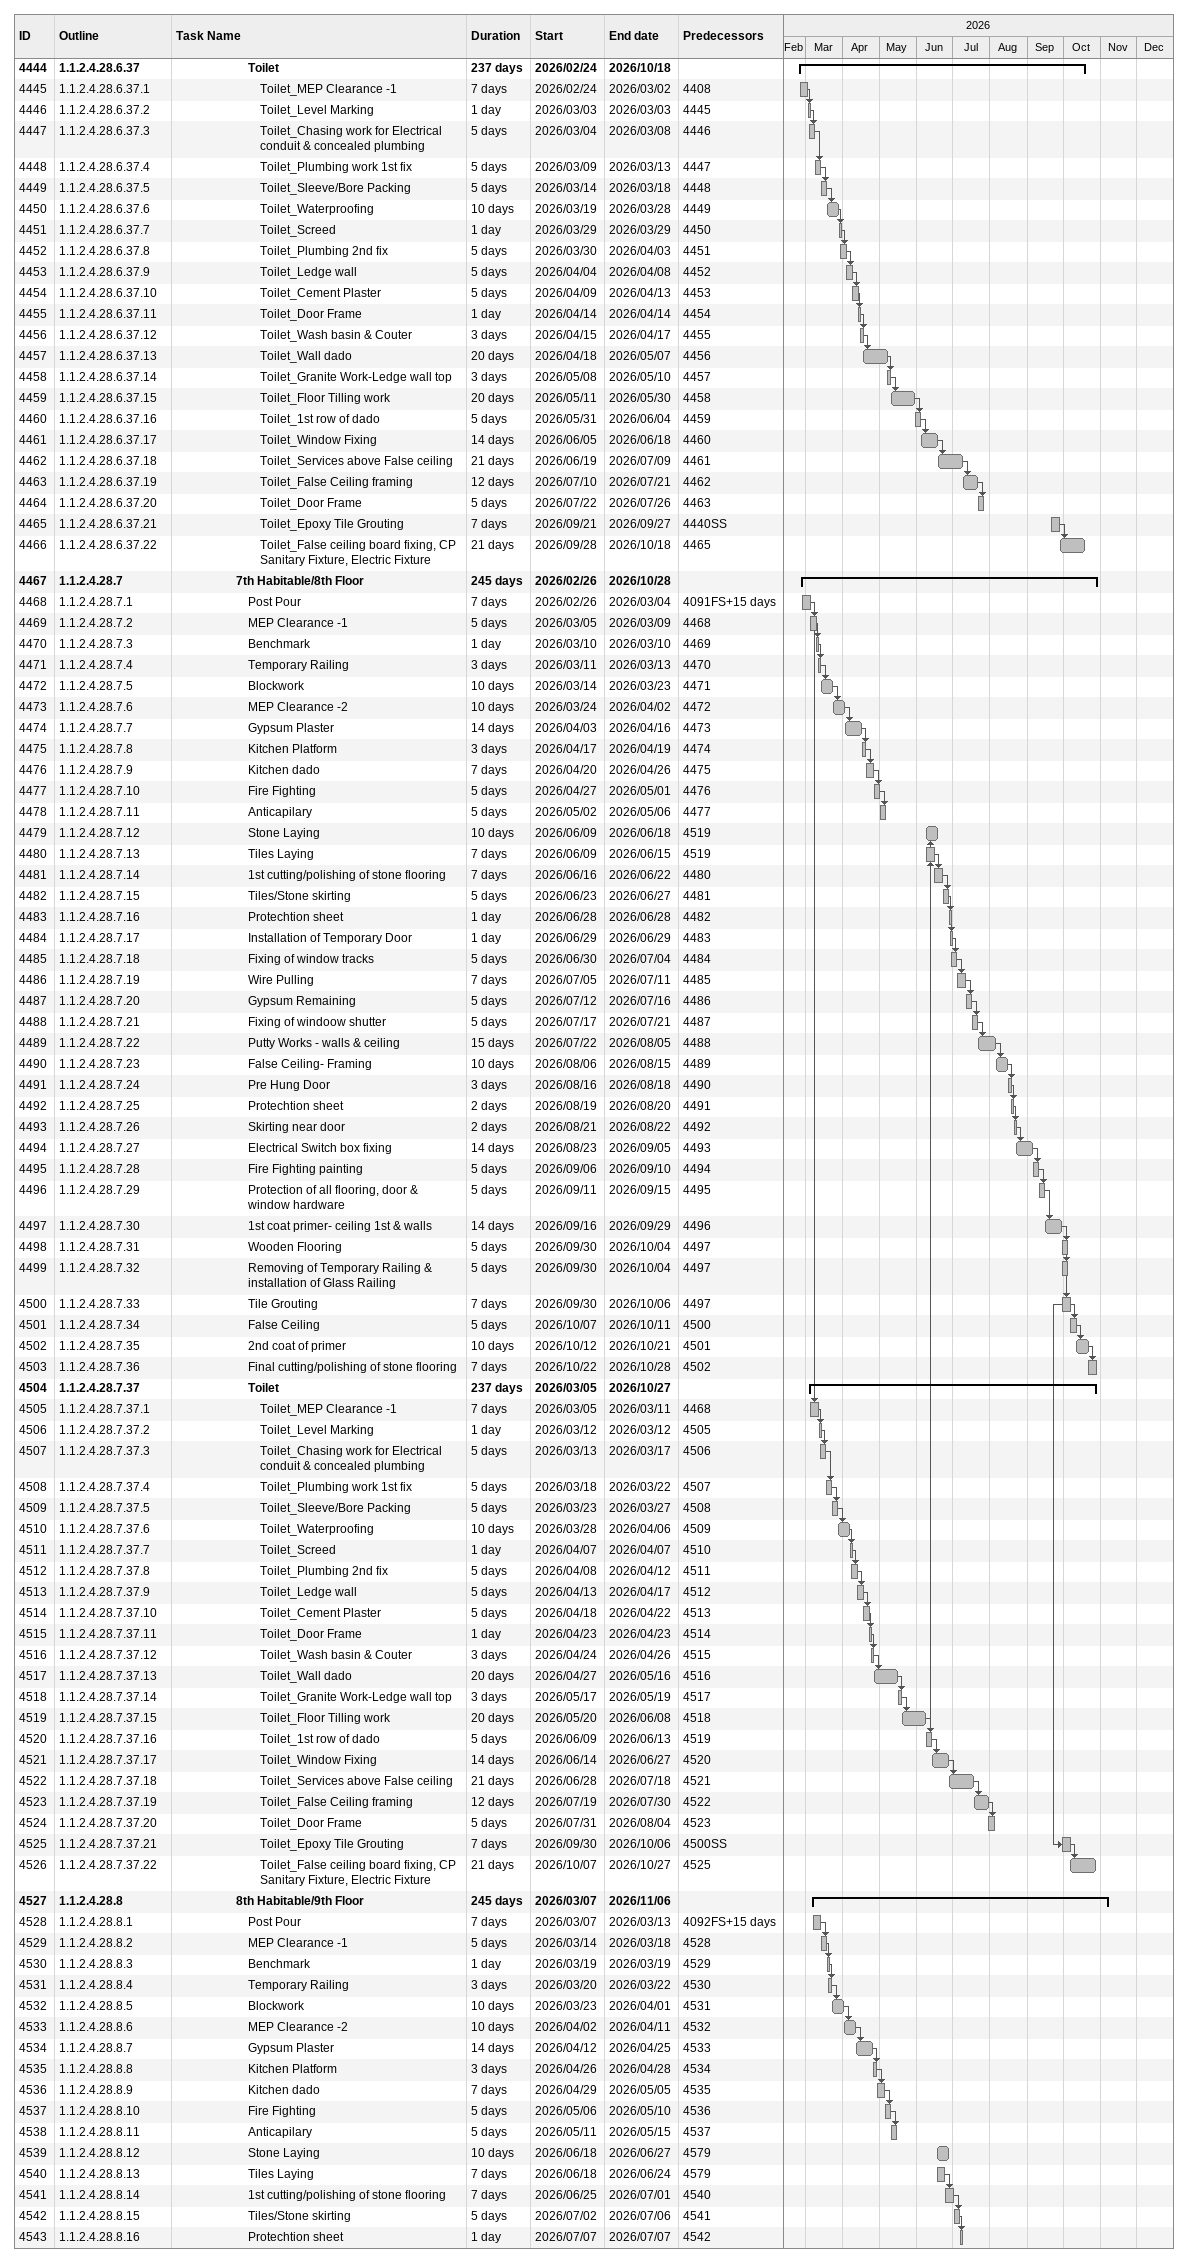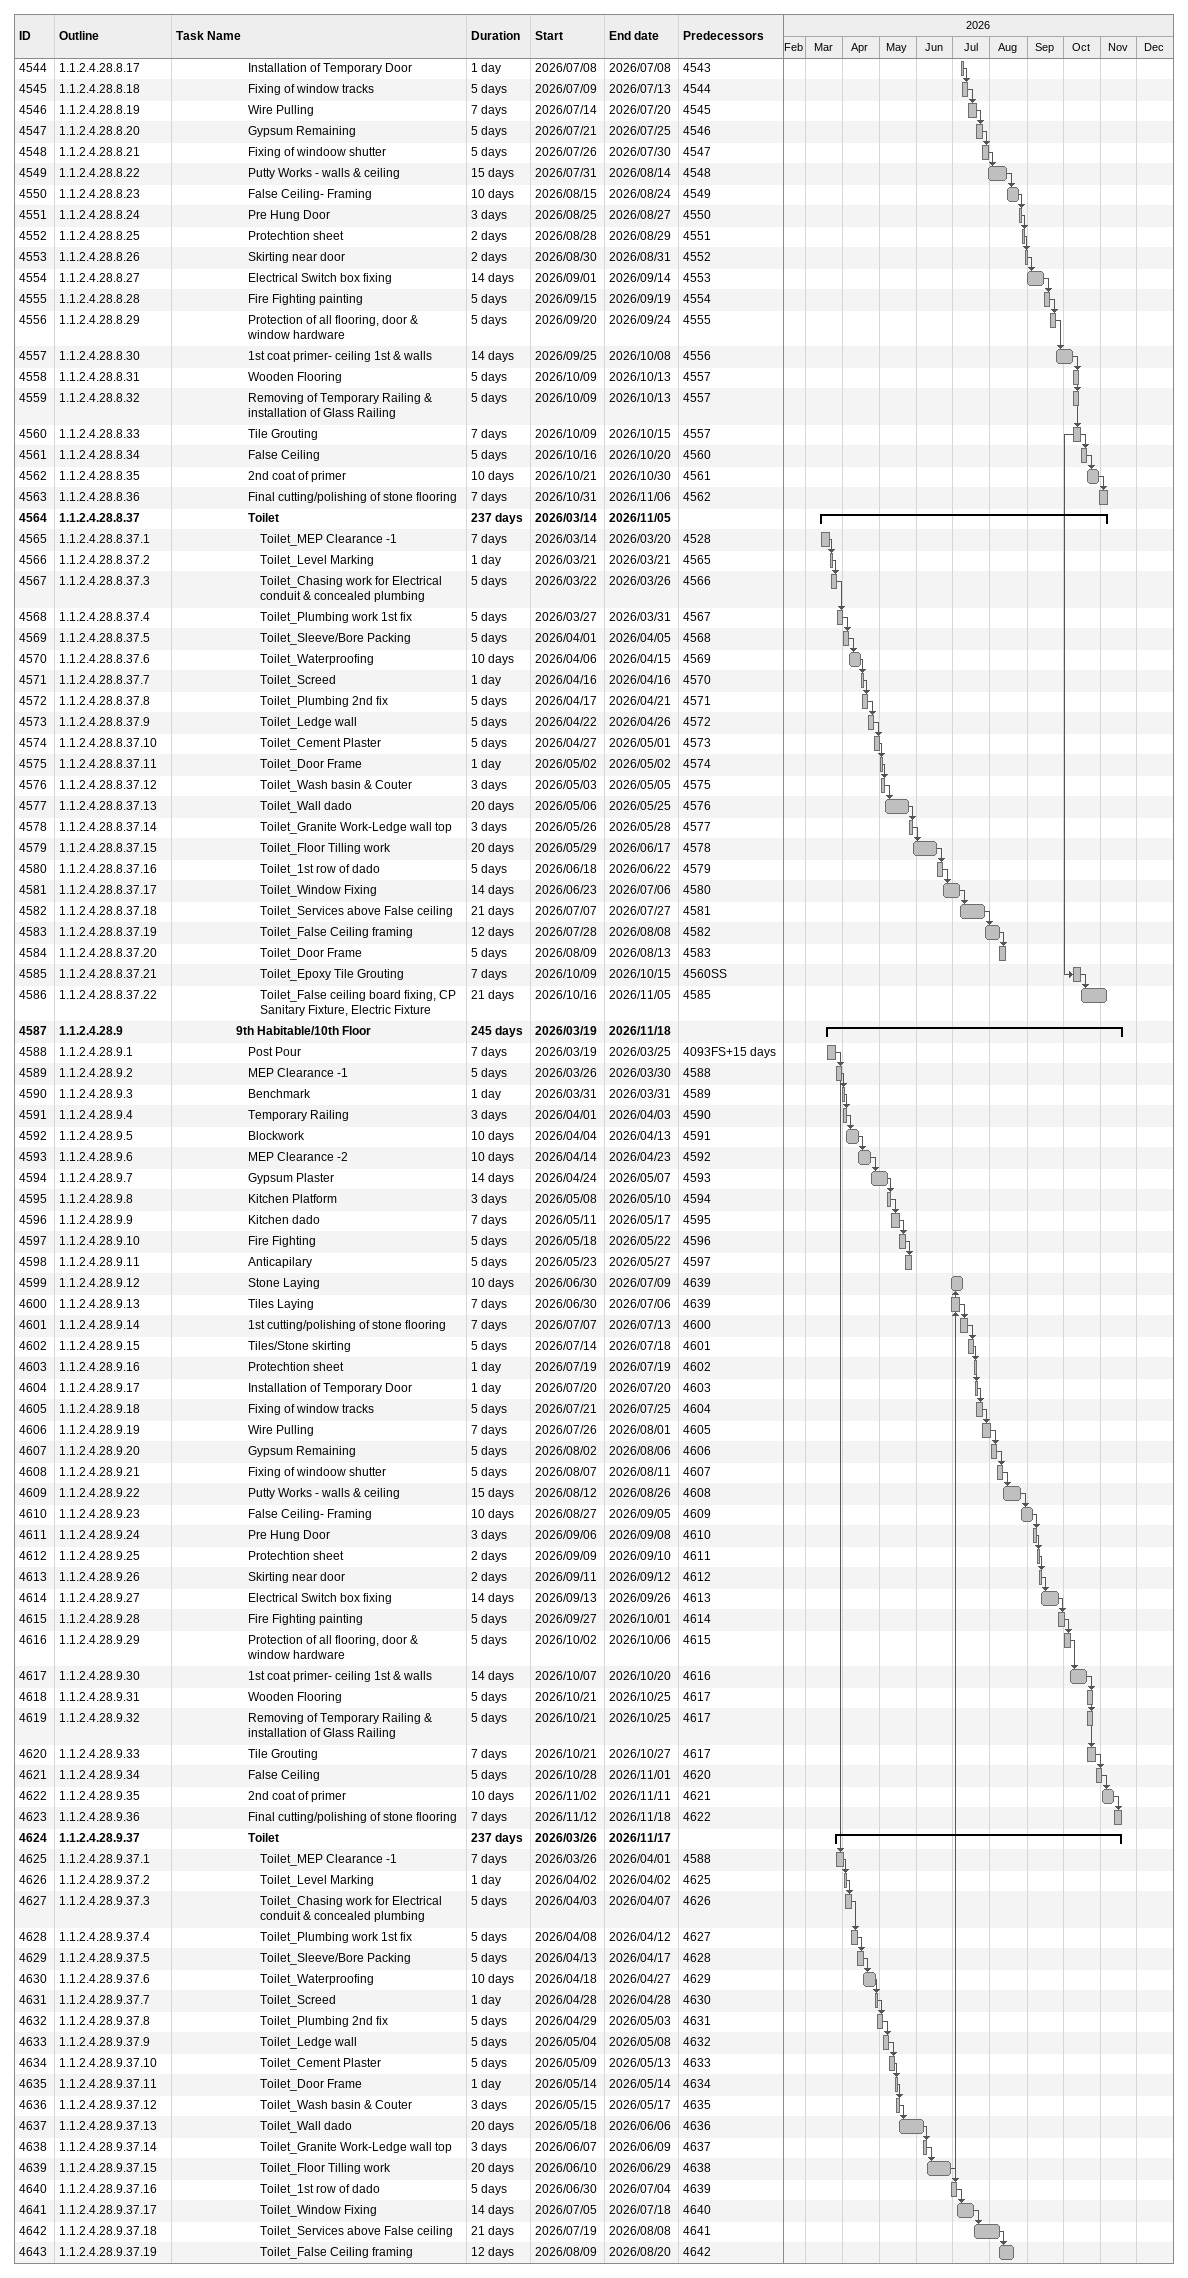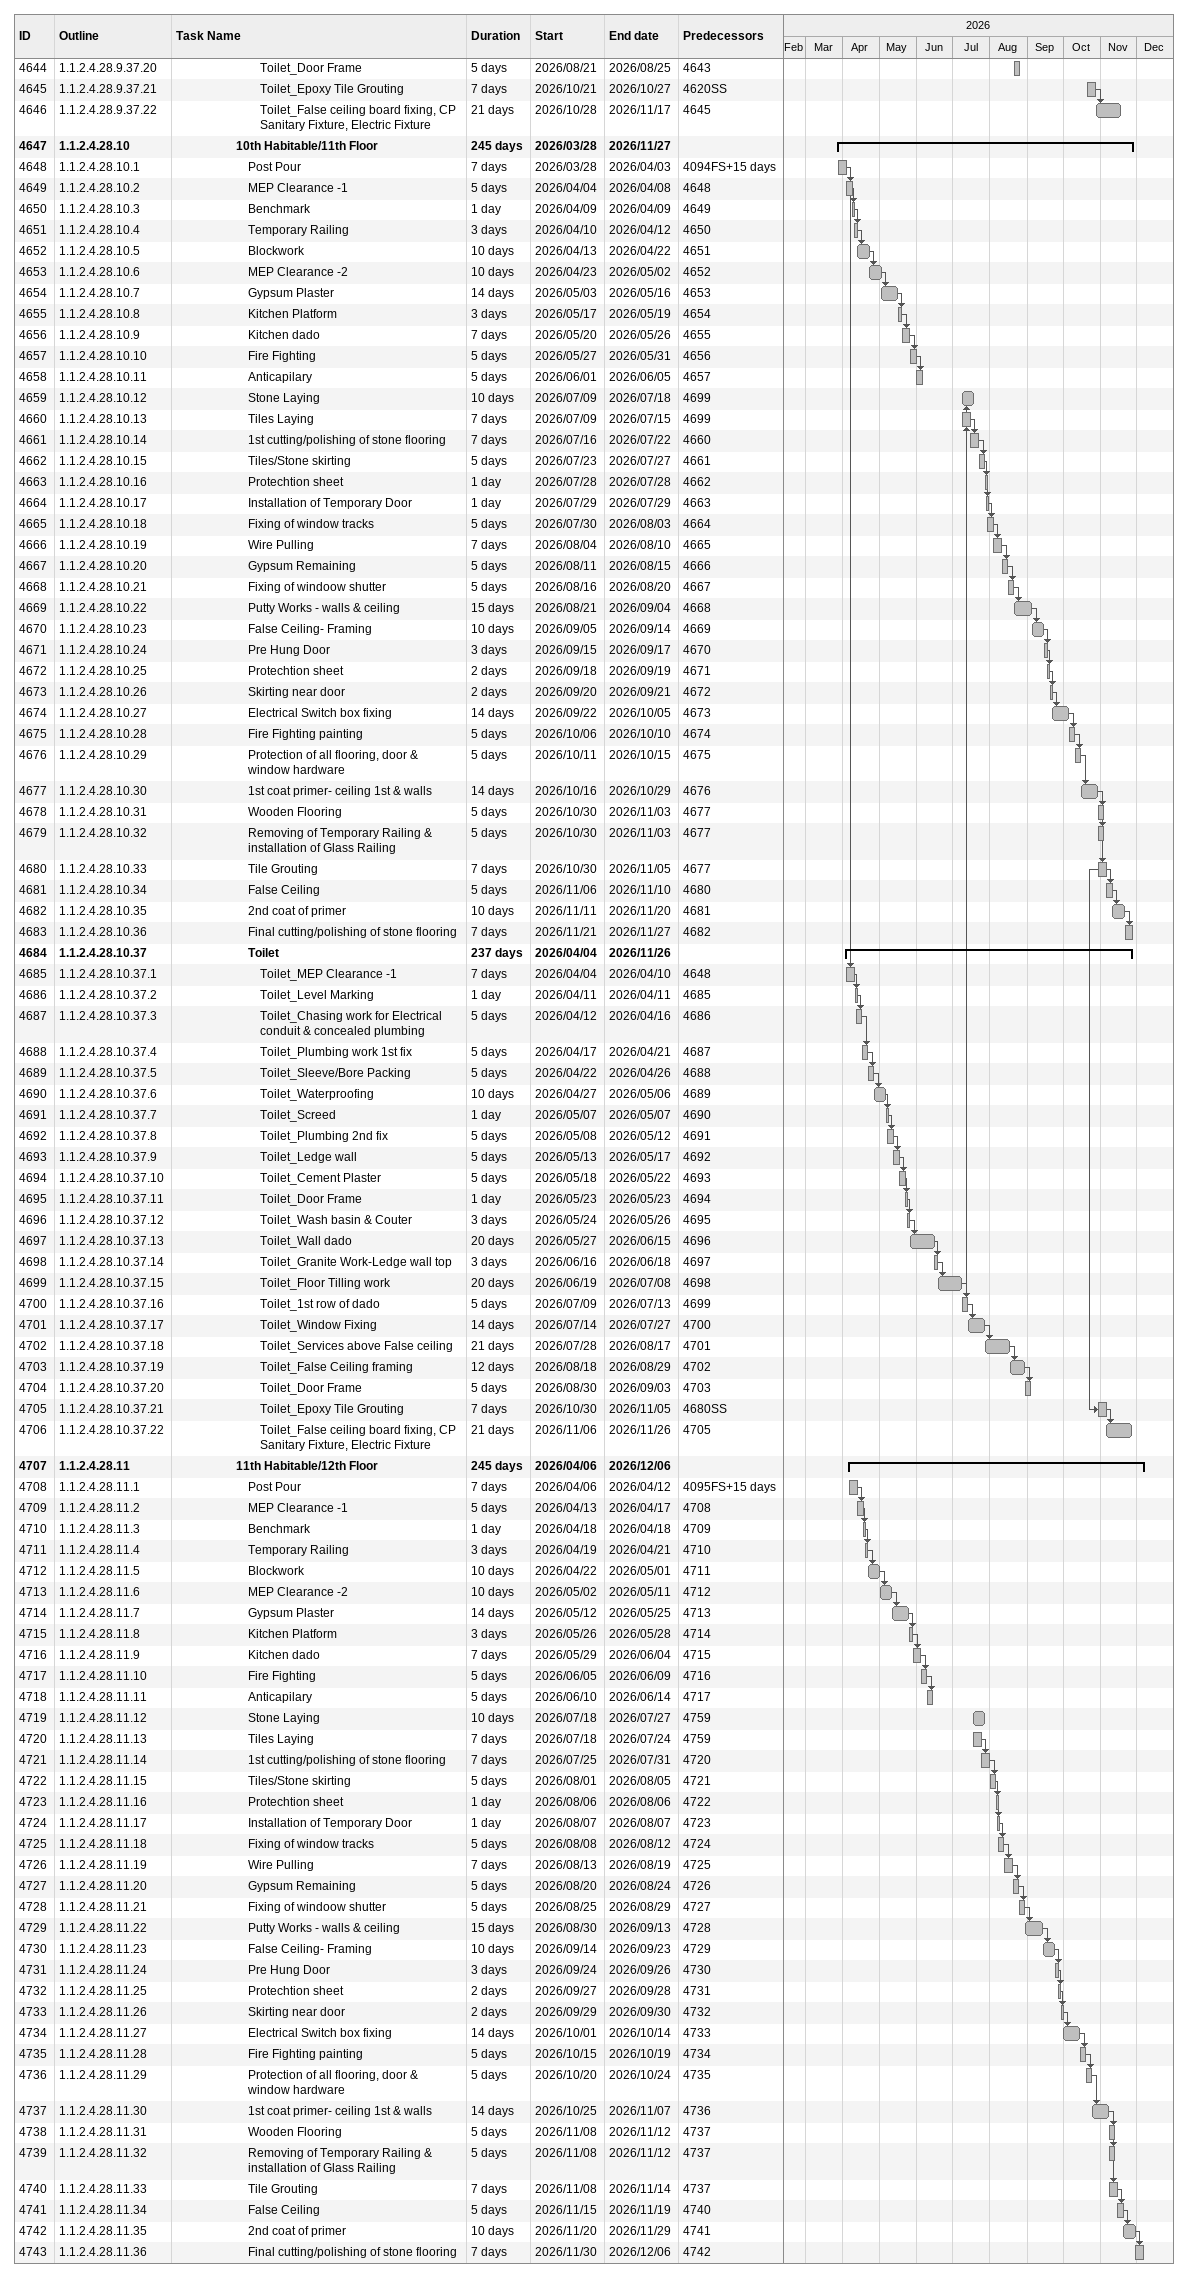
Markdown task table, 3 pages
| ID | WBS | Task | Duration | Start | Finish | Predecessors |
|---|---|---|---|---|---|---|
| 4444 | 1.1.2.4.28.6.37 | **Toilet** | 237d | 2026-02-24 | 2026-10-18 |  |
| 4445 | 1.1.2.4.28.6.37.1 | Toilet_MEP Clearance -1 | 7d | 2026-02-24 | 2026-03-02 | 4408 |
| 4446 | 1.1.2.4.28.6.37.2 | Toilet_Level Marking | 1d | 2026-03-03 | 2026-03-03 | 4445 |
| 4447 | 1.1.2.4.28.6.37.3 | Toilet_Chasing work for Electrical conduit & concealed plumbing | 5d | 2026-03-04 | 2026-03-08 | 4446 |
| 4448 | 1.1.2.4.28.6.37.4 | Toilet_Plumbing work 1st fix | 5d | 2026-03-09 | 2026-03-13 | 4447 |
| 4449 | 1.1.2.4.28.6.37.5 | Toilet_Sleeve/Bore Packing | 5d | 2026-03-14 | 2026-03-18 | 4448 |
| 4450 | 1.1.2.4.28.6.37.6 | Toilet_Waterproofing | 10d | 2026-03-19 | 2026-03-28 | 4449 |
| 4451 | 1.1.2.4.28.6.37.7 | Toilet_Screed | 1d | 2026-03-29 | 2026-03-29 | 4450 |
| 4452 | 1.1.2.4.28.6.37.8 | Toilet_Plumbing 2nd fix | 5d | 2026-03-30 | 2026-04-03 | 4451 |
| 4453 | 1.1.2.4.28.6.37.9 | Toilet_Ledge wall | 5d | 2026-04-04 | 2026-04-08 | 4452 |
| 4454 | 1.1.2.4.28.6.37.10 | Toilet_Cement Plaster | 5d | 2026-04-09 | 2026-04-13 | 4453 |
| 4455 | 1.1.2.4.28.6.37.11 | Toilet_Door Frame | 1d | 2026-04-14 | 2026-04-14 | 4454 |
| 4456 | 1.1.2.4.28.6.37.12 | Toilet_Wash basin & Couter | 3d | 2026-04-15 | 2026-04-17 | 4455 |
| 4457 | 1.1.2.4.28.6.37.13 | Toilet_Wall dado | 20d | 2026-04-18 | 2026-05-07 | 4456 |
| 4458 | 1.1.2.4.28.6.37.14 | Toilet_Granite Work-Ledge wall top | 3d | 2026-05-08 | 2026-05-10 | 4457 |
| 4459 | 1.1.2.4.28.6.37.15 | Toilet_Floor Tilling work | 20d | 2026-05-11 | 2026-05-30 | 4458 |
| 4460 | 1.1.2.4.28.6.37.16 | Toilet_1st row of dado | 5d | 2026-05-31 | 2026-06-04 | 4459 |
| 4461 | 1.1.2.4.28.6.37.17 | Toilet_Window Fixing | 14d | 2026-06-05 | 2026-06-18 | 4460 |
| 4462 | 1.1.2.4.28.6.37.18 | Toilet_Services above False ceiling | 21d | 2026-06-19 | 2026-07-09 | 4461 |
| 4463 | 1.1.2.4.28.6.37.19 | Toilet_False Ceiling framing | 12d | 2026-07-10 | 2026-07-21 | 4462 |
| 4464 | 1.1.2.4.28.6.37.20 | Toilet_Door Frame | 5d | 2026-07-22 | 2026-07-26 | 4463 |
| 4465 | 1.1.2.4.28.6.37.21 | Toilet_Epoxy Tile Grouting | 7d | 2026-09-21 | 2026-09-27 | 4440SS |
| 4466 | 1.1.2.4.28.6.37.22 | Toilet_False ceiling board fixing, CP Sanitary Fixture, Electric Fixture | 21d | 2026-09-28 | 2026-10-18 | 4465 |
| 4467 | 1.1.2.4.28.7 | **7th Habitable/8th Floor** | 245d | 2026-02-26 | 2026-10-28 |  |
| 4468 | 1.1.2.4.28.7.1 | Post Pour | 7d | 2026-02-26 | 2026-03-04 | 4091FS+15d |
| 4469 | 1.1.2.4.28.7.2 | MEP Clearance -1 | 5d | 2026-03-05 | 2026-03-09 | 4468 |
| 4470 | 1.1.2.4.28.7.3 | Benchmark | 1d | 2026-03-10 | 2026-03-10 | 4469 |
| 4471 | 1.1.2.4.28.7.4 | Temporary Railing | 3d | 2026-03-11 | 2026-03-13 | 4470 |
| 4472 | 1.1.2.4.28.7.5 | Blockwork | 10d | 2026-03-14 | 2026-03-23 | 4471 |
| 4473 | 1.1.2.4.28.7.6 | MEP Clearance -2 | 10d | 2026-03-24 | 2026-04-02 | 4472 |
| 4474 | 1.1.2.4.28.7.7 | Gypsum Plaster | 14d | 2026-04-03 | 2026-04-16 | 4473 |
| 4475 | 1.1.2.4.28.7.8 | Kitchen Platform | 3d | 2026-04-17 | 2026-04-19 | 4474 |
| 4476 | 1.1.2.4.28.7.9 | Kitchen dado | 7d | 2026-04-20 | 2026-04-26 | 4475 |
| 4477 | 1.1.2.4.28.7.10 | Fire Fighting | 5d | 2026-04-27 | 2026-05-01 | 4476 |
| 4478 | 1.1.2.4.28.7.11 | Anticapilary | 5d | 2026-05-02 | 2026-05-06 | 4477 |
| 4479 | 1.1.2.4.28.7.12 | Stone Laying | 10d | 2026-06-09 | 2026-06-18 | 4519 |
| 4480 | 1.1.2.4.28.7.13 | Tiles Laying | 7d | 2026-06-09 | 2026-06-15 | 4519 |
| 4481 | 1.1.2.4.28.7.14 | 1st cutting/polishing of stone flooring | 7d | 2026-06-16 | 2026-06-22 | 4480 |
| 4482 | 1.1.2.4.28.7.15 | Tiles/Stone skirting | 5d | 2026-06-23 | 2026-06-27 | 4481 |
| 4483 | 1.1.2.4.28.7.16 | Protechtion sheet | 1d | 2026-06-28 | 2026-06-28 | 4482 |
| 4484 | 1.1.2.4.28.7.17 | Installation of Temporary Door | 1d | 2026-06-29 | 2026-06-29 | 4483 |
| 4485 | 1.1.2.4.28.7.18 | Fixing of window tracks | 5d | 2026-06-30 | 2026-07-04 | 4484 |
| 4486 | 1.1.2.4.28.7.19 | Wire Pulling | 7d | 2026-07-05 | 2026-07-11 | 4485 |
| 4487 | 1.1.2.4.28.7.20 | Gypsum Remaining | 5d | 2026-07-12 | 2026-07-16 | 4486 |
| 4488 | 1.1.2.4.28.7.21 | Fixing of windoow shutter | 5d | 2026-07-17 | 2026-07-21 | 4487 |
| 4489 | 1.1.2.4.28.7.22 | Putty Works - walls & ceiling | 15d | 2026-07-22 | 2026-08-05 | 4488 |
| 4490 | 1.1.2.4.28.7.23 | False Ceiling- Framing | 10d | 2026-08-06 | 2026-08-15 | 4489 |
| 4491 | 1.1.2.4.28.7.24 | Pre Hung Door | 3d | 2026-08-16 | 2026-08-18 | 4490 |
| 4492 | 1.1.2.4.28.7.25 | Protechtion sheet | 2d | 2026-08-19 | 2026-08-20 | 4491 |
| 4493 | 1.1.2.4.28.7.26 | Skirting near door | 2d | 2026-08-21 | 2026-08-22 | 4492 |
| 4494 | 1.1.2.4.28.7.27 | Electrical Switch box fixing | 14d | 2026-08-23 | 2026-09-05 | 4493 |
| 4495 | 1.1.2.4.28.7.28 | Fire Fighting painting | 5d | 2026-09-06 | 2026-09-10 | 4494 |
| 4496 | 1.1.2.4.28.7.29 | Protection of all flooring, door & window hardware | 5d | 2026-09-11 | 2026-09-15 | 4495 |
| 4497 | 1.1.2.4.28.7.30 | 1st coat primer- ceiling 1st & walls | 14d | 2026-09-16 | 2026-09-29 | 4496 |
| 4498 | 1.1.2.4.28.7.31 | Wooden Flooring | 5d | 2026-09-30 | 2026-10-04 | 4497 |
| 4499 | 1.1.2.4.28.7.32 | Removing of Temporary Railing & installation of Glass Railing | 5d | 2026-09-30 | 2026-10-04 | 4497 |
| 4500 | 1.1.2.4.28.7.33 | Tile Grouting | 7d | 2026-09-30 | 2026-10-06 | 4497 |
| 4501 | 1.1.2.4.28.7.34 | False Ceiling | 5d | 2026-10-07 | 2026-10-11 | 4500 |
| 4502 | 1.1.2.4.28.7.35 | 2nd coat of primer | 10d | 2026-10-12 | 2026-10-21 | 4501 |
| 4503 | 1.1.2.4.28.7.36 | Final cutting/polishing of stone flooring | 7d | 2026-10-22 | 2026-10-28 | 4502 |
| 4504 | 1.1.2.4.28.7.37 | **Toilet** | 237d | 2026-03-05 | 2026-10-27 |  |
| 4505 | 1.1.2.4.28.7.37.1 | Toilet_MEP Clearance -1 | 7d | 2026-03-05 | 2026-03-11 | 4468 |
| 4506 | 1.1.2.4.28.7.37.2 | Toilet_Level Marking | 1d | 2026-03-12 | 2026-03-12 | 4505 |
| 4507 | 1.1.2.4.28.7.37.3 | Toilet_Chasing work for Electrical conduit & concealed plumbing | 5d | 2026-03-13 | 2026-03-17 | 4506 |
| 4508 | 1.1.2.4.28.7.37.4 | Toilet_Plumbing work 1st fix | 5d | 2026-03-18 | 2026-03-22 | 4507 |
| 4509 | 1.1.2.4.28.7.37.5 | Toilet_Sleeve/Bore Packing | 5d | 2026-03-23 | 2026-03-27 | 4508 |
| 4510 | 1.1.2.4.28.7.37.6 | Toilet_Waterproofing | 10d | 2026-03-28 | 2026-04-06 | 4509 |
| 4511 | 1.1.2.4.28.7.37.7 | Toilet_Screed | 1d | 2026-04-07 | 2026-04-07 | 4510 |
| 4512 | 1.1.2.4.28.7.37.8 | Toilet_Plumbing 2nd fix | 5d | 2026-04-08 | 2026-04-12 | 4511 |
| 4513 | 1.1.2.4.28.7.37.9 | Toilet_Ledge wall | 5d | 2026-04-13 | 2026-04-17 | 4512 |
| 4514 | 1.1.2.4.28.7.37.10 | Toilet_Cement Plaster | 5d | 2026-04-18 | 2026-04-22 | 4513 |
| 4515 | 1.1.2.4.28.7.37.11 | Toilet_Door Frame | 1d | 2026-04-23 | 2026-04-23 | 4514 |
| 4516 | 1.1.2.4.28.7.37.12 | Toilet_Wash basin & Couter | 3d | 2026-04-24 | 2026-04-26 | 4515 |
| 4517 | 1.1.2.4.28.7.37.13 | Toilet_Wall dado | 20d | 2026-04-27 | 2026-05-16 | 4516 |
| 4518 | 1.1.2.4.28.7.37.14 | Toilet_Granite Work-Ledge wall top | 3d | 2026-05-17 | 2026-05-19 | 4517 |
| 4519 | 1.1.2.4.28.7.37.15 | Toilet_Floor Tilling work | 20d | 2026-05-20 | 2026-06-08 | 4518 |
| 4520 | 1.1.2.4.28.7.37.16 | Toilet_1st row of dado | 5d | 2026-06-09 | 2026-06-13 | 4519 |
| 4521 | 1.1.2.4.28.7.37.17 | Toilet_Window Fixing | 14d | 2026-06-14 | 2026-06-27 | 4520 |
| 4522 | 1.1.2.4.28.7.37.18 | Toilet_Services above False ceiling | 21d | 2026-06-28 | 2026-07-18 | 4521 |
| 4523 | 1.1.2.4.28.7.37.19 | Toilet_False Ceiling framing | 12d | 2026-07-19 | 2026-07-30 | 4522 |
| 4524 | 1.1.2.4.28.7.37.20 | Toilet_Door Frame | 5d | 2026-07-31 | 2026-08-04 | 4523 |
| 4525 | 1.1.2.4.28.7.37.21 | Toilet_Epoxy Tile Grouting | 7d | 2026-09-30 | 2026-10-06 | 4500SS |
| 4526 | 1.1.2.4.28.7.37.22 | Toilet_False ceiling board fixing, CP Sanitary Fixture, Electric Fixture | 21d | 2026-10-07 | 2026-10-27 | 4525 |
| 4527 | 1.1.2.4.28.8 | **8th Habitable/9th Floor** | 245d | 2026-03-07 | 2026-11-06 |  |
| 4528 | 1.1.2.4.28.8.1 | Post Pour | 7d | 2026-03-07 | 2026-03-13 | 4092FS+15d |
| 4529 | 1.1.2.4.28.8.2 | MEP Clearance -1 | 5d | 2026-03-14 | 2026-03-18 | 4528 |
| 4530 | 1.1.2.4.28.8.3 | Benchmark | 1d | 2026-03-19 | 2026-03-19 | 4529 |
| 4531 | 1.1.2.4.28.8.4 | Temporary Railing | 3d | 2026-03-20 | 2026-03-22 | 4530 |
| 4532 | 1.1.2.4.28.8.5 | Blockwork | 10d | 2026-03-23 | 2026-04-01 | 4531 |
| 4533 | 1.1.2.4.28.8.6 | MEP Clearance -2 | 10d | 2026-04-02 | 2026-04-11 | 4532 |
| 4534 | 1.1.2.4.28.8.7 | Gypsum Plaster | 14d | 2026-04-12 | 2026-04-25 | 4533 |
| 4535 | 1.1.2.4.28.8.8 | Kitchen Platform | 3d | 2026-04-26 | 2026-04-28 | 4534 |
| 4536 | 1.1.2.4.28.8.9 | Kitchen dado | 7d | 2026-04-29 | 2026-05-05 | 4535 |
| 4537 | 1.1.2.4.28.8.10 | Fire Fighting | 5d | 2026-05-06 | 2026-05-10 | 4536 |
| 4538 | 1.1.2.4.28.8.11 | Anticapilary | 5d | 2026-05-11 | 2026-05-15 | 4537 |
| 4539 | 1.1.2.4.28.8.12 | Stone Laying | 10d | 2026-06-18 | 2026-06-27 | 4579 |
| 4540 | 1.1.2.4.28.8.13 | Tiles Laying | 7d | 2026-06-18 | 2026-06-24 | 4579 |
| 4541 | 1.1.2.4.28.8.14 | 1st cutting/polishing of stone flooring | 7d | 2026-06-25 | 2026-07-01 | 4540 |
| 4542 | 1.1.2.4.28.8.15 | Tiles/Stone skirting | 5d | 2026-07-02 | 2026-07-06 | 4541 |
| 4543 | 1.1.2.4.28.8.16 | Protechtion sheet | 1d | 2026-07-07 | 2026-07-07 | 4542 |
| 4544 | 1.1.2.4.28.8.17 | Installation of Temporary Door | 1d | 2026-07-08 | 2026-07-08 | 4543 |
| 4545 | 1.1.2.4.28.8.18 | Fixing of window tracks | 5d | 2026-07-09 | 2026-07-13 | 4544 |
| 4546 | 1.1.2.4.28.8.19 | Wire Pulling | 7d | 2026-07-14 | 2026-07-20 | 4545 |
| 4547 | 1.1.2.4.28.8.20 | Gypsum Remaining | 5d | 2026-07-21 | 2026-07-25 | 4546 |
| 4548 | 1.1.2.4.28.8.21 | Fixing of windoow shutter | 5d | 2026-07-26 | 2026-07-30 | 4547 |
| 4549 | 1.1.2.4.28.8.22 | Putty Works - walls & ceiling | 15d | 2026-07-31 | 2026-08-14 | 4548 |
| 4550 | 1.1.2.4.28.8.23 | False Ceiling- Framing | 10d | 2026-08-15 | 2026-08-24 | 4549 |
| 4551 | 1.1.2.4.28.8.24 | Pre Hung Door | 3d | 2026-08-25 | 2026-08-27 | 4550 |
| 4552 | 1.1.2.4.28.8.25 | Protechtion sheet | 2d | 2026-08-28 | 2026-08-29 | 4551 |
| 4553 | 1.1.2.4.28.8.26 | Skirting near door | 2d | 2026-08-30 | 2026-08-31 | 4552 |
| 4554 | 1.1.2.4.28.8.27 | Electrical Switch box fixing | 14d | 2026-09-01 | 2026-09-14 | 4553 |
| 4555 | 1.1.2.4.28.8.28 | Fire Fighting painting | 5d | 2026-09-15 | 2026-09-19 | 4554 |
| 4556 | 1.1.2.4.28.8.29 | Protection of all flooring, door & window hardware | 5d | 2026-09-20 | 2026-09-24 | 4555 |
| 4557 | 1.1.2.4.28.8.30 | 1st coat primer- ceiling 1st & walls | 14d | 2026-09-25 | 2026-10-08 | 4556 |
| 4558 | 1.1.2.4.28.8.31 | Wooden Flooring | 5d | 2026-10-09 | 2026-10-13 | 4557 |
| 4559 | 1.1.2.4.28.8.32 | Removing of Temporary Railing & installation of Glass Railing | 5d | 2026-10-09 | 2026-10-13 | 4557 |
| 4560 | 1.1.2.4.28.8.33 | Tile Grouting | 7d | 2026-10-09 | 2026-10-15 | 4557 |
| 4561 | 1.1.2.4.28.8.34 | False Ceiling | 5d | 2026-10-16 | 2026-10-20 | 4560 |
| 4562 | 1.1.2.4.28.8.35 | 2nd coat of primer | 10d | 2026-10-21 | 2026-10-30 | 4561 |
| 4563 | 1.1.2.4.28.8.36 | Final cutting/polishing of stone flooring | 7d | 2026-10-31 | 2026-11-06 | 4562 |
| 4564 | 1.1.2.4.28.8.37 | **Toilet** | 237d | 2026-03-14 | 2026-11-05 |  |
| 4565 | 1.1.2.4.28.8.37.1 | Toilet_MEP Clearance -1 | 7d | 2026-03-14 | 2026-03-20 | 4528 |
| 4566 | 1.1.2.4.28.8.37.2 | Toilet_Level Marking | 1d | 2026-03-21 | 2026-03-21 | 4565 |
| 4567 | 1.1.2.4.28.8.37.3 | Toilet_Chasing work for Electrical conduit & concealed plumbing | 5d | 2026-03-22 | 2026-03-26 | 4566 |
| 4568 | 1.1.2.4.28.8.37.4 | Toilet_Plumbing work 1st fix | 5d | 2026-03-27 | 2026-03-31 | 4567 |
| 4569 | 1.1.2.4.28.8.37.5 | Toilet_Sleeve/Bore Packing | 5d | 2026-04-01 | 2026-04-05 | 4568 |
| 4570 | 1.1.2.4.28.8.37.6 | Toilet_Waterproofing | 10d | 2026-04-06 | 2026-04-15 | 4569 |
| 4571 | 1.1.2.4.28.8.37.7 | Toilet_Screed | 1d | 2026-04-16 | 2026-04-16 | 4570 |
| 4572 | 1.1.2.4.28.8.37.8 | Toilet_Plumbing 2nd fix | 5d | 2026-04-17 | 2026-04-21 | 4571 |
| 4573 | 1.1.2.4.28.8.37.9 | Toilet_Ledge wall | 5d | 2026-04-22 | 2026-04-26 | 4572 |
| 4574 | 1.1.2.4.28.8.37.10 | Toilet_Cement Plaster | 5d | 2026-04-27 | 2026-05-01 | 4573 |
| 4575 | 1.1.2.4.28.8.37.11 | Toilet_Door Frame | 1d | 2026-05-02 | 2026-05-02 | 4574 |
| 4576 | 1.1.2.4.28.8.37.12 | Toilet_Wash basin & Couter | 3d | 2026-05-03 | 2026-05-05 | 4575 |
| 4577 | 1.1.2.4.28.8.37.13 | Toilet_Wall dado | 20d | 2026-05-06 | 2026-05-25 | 4576 |
| 4578 | 1.1.2.4.28.8.37.14 | Toilet_Granite Work-Ledge wall top | 3d | 2026-05-26 | 2026-05-28 | 4577 |
| 4579 | 1.1.2.4.28.8.37.15 | Toilet_Floor Tilling work | 20d | 2026-05-29 | 2026-06-17 | 4578 |
| 4580 | 1.1.2.4.28.8.37.16 | Toilet_1st row of dado | 5d | 2026-06-18 | 2026-06-22 | 4579 |
| 4581 | 1.1.2.4.28.8.37.17 | Toilet_Window Fixing | 14d | 2026-06-23 | 2026-07-06 | 4580 |
| 4582 | 1.1.2.4.28.8.37.18 | Toilet_Services above False ceiling | 21d | 2026-07-07 | 2026-07-27 | 4581 |
| 4583 | 1.1.2.4.28.8.37.19 | Toilet_False Ceiling framing | 12d | 2026-07-28 | 2026-08-08 | 4582 |
| 4584 | 1.1.2.4.28.8.37.20 | Toilet_Door Frame | 5d | 2026-08-09 | 2026-08-13 | 4583 |
| 4585 | 1.1.2.4.28.8.37.21 | Toilet_Epoxy Tile Grouting | 7d | 2026-10-09 | 2026-10-15 | 4560SS |
| 4586 | 1.1.2.4.28.8.37.22 | Toilet_False ceiling board fixing, CP Sanitary Fixture, Electric Fixture | 21d | 2026-10-16 | 2026-11-05 | 4585 |
| 4587 | 1.1.2.4.28.9 | **9th Habitable/10th Floor** | 245d | 2026-03-19 | 2026-11-18 |  |
| 4588 | 1.1.2.4.28.9.1 | Post Pour | 7d | 2026-03-19 | 2026-03-25 | 4093FS+15d |
| 4589 | 1.1.2.4.28.9.2 | MEP Clearance -1 | 5d | 2026-03-26 | 2026-03-30 | 4588 |
| 4590 | 1.1.2.4.28.9.3 | Benchmark | 1d | 2026-03-31 | 2026-03-31 | 4589 |
| 4591 | 1.1.2.4.28.9.4 | Temporary Railing | 3d | 2026-04-01 | 2026-04-03 | 4590 |
| 4592 | 1.1.2.4.28.9.5 | Blockwork | 10d | 2026-04-04 | 2026-04-13 | 4591 |
| 4593 | 1.1.2.4.28.9.6 | MEP Clearance -2 | 10d | 2026-04-14 | 2026-04-23 | 4592 |
| 4594 | 1.1.2.4.28.9.7 | Gypsum Plaster | 14d | 2026-04-24 | 2026-05-07 | 4593 |
| 4595 | 1.1.2.4.28.9.8 | Kitchen Platform | 3d | 2026-05-08 | 2026-05-10 | 4594 |
| 4596 | 1.1.2.4.28.9.9 | Kitchen dado | 7d | 2026-05-11 | 2026-05-17 | 4595 |
| 4597 | 1.1.2.4.28.9.10 | Fire Fighting | 5d | 2026-05-18 | 2026-05-22 | 4596 |
| 4598 | 1.1.2.4.28.9.11 | Anticapilary | 5d | 2026-05-23 | 2026-05-27 | 4597 |
| 4599 | 1.1.2.4.28.9.12 | Stone Laying | 10d | 2026-06-30 | 2026-07-09 | 4639 |
| 4600 | 1.1.2.4.28.9.13 | Tiles Laying | 7d | 2026-06-30 | 2026-07-06 | 4639 |
| 4601 | 1.1.2.4.28.9.14 | 1st cutting/polishing of stone flooring | 7d | 2026-07-07 | 2026-07-13 | 4600 |
| 4602 | 1.1.2.4.28.9.15 | Tiles/Stone skirting | 5d | 2026-07-14 | 2026-07-18 | 4601 |
| 4603 | 1.1.2.4.28.9.16 | Protechtion sheet | 1d | 2026-07-19 | 2026-07-19 | 4602 |
| 4604 | 1.1.2.4.28.9.17 | Installation of Temporary Door | 1d | 2026-07-20 | 2026-07-20 | 4603 |
| 4605 | 1.1.2.4.28.9.18 | Fixing of window tracks | 5d | 2026-07-21 | 2026-07-25 | 4604 |
| 4606 | 1.1.2.4.28.9.19 | Wire Pulling | 7d | 2026-07-26 | 2026-08-01 | 4605 |
| 4607 | 1.1.2.4.28.9.20 | Gypsum Remaining | 5d | 2026-08-02 | 2026-08-06 | 4606 |
| 4608 | 1.1.2.4.28.9.21 | Fixing of windoow shutter | 5d | 2026-08-07 | 2026-08-11 | 4607 |
| 4609 | 1.1.2.4.28.9.22 | Putty Works - walls & ceiling | 15d | 2026-08-12 | 2026-08-26 | 4608 |
| 4610 | 1.1.2.4.28.9.23 | False Ceiling- Framing | 10d | 2026-08-27 | 2026-09-05 | 4609 |
| 4611 | 1.1.2.4.28.9.24 | Pre Hung Door | 3d | 2026-09-06 | 2026-09-08 | 4610 |
| 4612 | 1.1.2.4.28.9.25 | Protechtion sheet | 2d | 2026-09-09 | 2026-09-10 | 4611 |
| 4613 | 1.1.2.4.28.9.26 | Skirting near door | 2d | 2026-09-11 | 2026-09-12 | 4612 |
| 4614 | 1.1.2.4.28.9.27 | Electrical Switch box fixing | 14d | 2026-09-13 | 2026-09-26 | 4613 |
| 4615 | 1.1.2.4.28.9.28 | Fire Fighting painting | 5d | 2026-09-27 | 2026-10-01 | 4614 |
| 4616 | 1.1.2.4.28.9.29 | Protection of all flooring, door & window hardware | 5d | 2026-10-02 | 2026-10-06 | 4615 |
| 4617 | 1.1.2.4.28.9.30 | 1st coat primer- ceiling 1st & walls | 14d | 2026-10-07 | 2026-10-20 | 4616 |
| 4618 | 1.1.2.4.28.9.31 | Wooden Flooring | 5d | 2026-10-21 | 2026-10-25 | 4617 |
| 4619 | 1.1.2.4.28.9.32 | Removing of Temporary Railing & installation of Glass Railing | 5d | 2026-10-21 | 2026-10-25 | 4617 |
| 4620 | 1.1.2.4.28.9.33 | Tile Grouting | 7d | 2026-10-21 | 2026-10-27 | 4617 |
| 4621 | 1.1.2.4.28.9.34 | False Ceiling | 5d | 2026-10-28 | 2026-11-01 | 4620 |
| 4622 | 1.1.2.4.28.9.35 | 2nd coat of primer | 10d | 2026-11-02 | 2026-11-11 | 4621 |
| 4623 | 1.1.2.4.28.9.36 | Final cutting/polishing of stone flooring | 7d | 2026-11-12 | 2026-11-18 | 4622 |
| 4624 | 1.1.2.4.28.9.37 | **Toilet** | 237d | 2026-03-26 | 2026-11-17 |  |
| 4625 | 1.1.2.4.28.9.37.1 | Toilet_MEP Clearance -1 | 7d | 2026-03-26 | 2026-04-01 | 4588 |
| 4626 | 1.1.2.4.28.9.37.2 | Toilet_Level Marking | 1d | 2026-04-02 | 2026-04-02 | 4625 |
| 4627 | 1.1.2.4.28.9.37.3 | Toilet_Chasing work for Electrical conduit & concealed plumbing | 5d | 2026-04-03 | 2026-04-07 | 4626 |
| 4628 | 1.1.2.4.28.9.37.4 | Toilet_Plumbing work 1st fix | 5d | 2026-04-08 | 2026-04-12 | 4627 |
| 4629 | 1.1.2.4.28.9.37.5 | Toilet_Sleeve/Bore Packing | 5d | 2026-04-13 | 2026-04-17 | 4628 |
| 4630 | 1.1.2.4.28.9.37.6 | Toilet_Waterproofing | 10d | 2026-04-18 | 2026-04-27 | 4629 |
| 4631 | 1.1.2.4.28.9.37.7 | Toilet_Screed | 1d | 2026-04-28 | 2026-04-28 | 4630 |
| 4632 | 1.1.2.4.28.9.37.8 | Toilet_Plumbing 2nd fix | 5d | 2026-04-29 | 2026-05-03 | 4631 |
| 4633 | 1.1.2.4.28.9.37.9 | Toilet_Ledge wall | 5d | 2026-05-04 | 2026-05-08 | 4632 |
| 4634 | 1.1.2.4.28.9.37.10 | Toilet_Cement Plaster | 5d | 2026-05-09 | 2026-05-13 | 4633 |
| 4635 | 1.1.2.4.28.9.37.11 | Toilet_Door Frame | 1d | 2026-05-14 | 2026-05-14 | 4634 |
| 4636 | 1.1.2.4.28.9.37.12 | Toilet_Wash basin & Couter | 3d | 2026-05-15 | 2026-05-17 | 4635 |
| 4637 | 1.1.2.4.28.9.37.13 | Toilet_Wall dado | 20d | 2026-05-18 | 2026-06-06 | 4636 |
| 4638 | 1.1.2.4.28.9.37.14 | Toilet_Granite Work-Ledge wall top | 3d | 2026-06-07 | 2026-06-09 | 4637 |
| 4639 | 1.1.2.4.28.9.37.15 | Toilet_Floor Tilling work | 20d | 2026-06-10 | 2026-06-29 | 4638 |
| 4640 | 1.1.2.4.28.9.37.16 | Toilet_1st row of dado | 5d | 2026-06-30 | 2026-07-04 | 4639 |
| 4641 | 1.1.2.4.28.9.37.17 | Toilet_Window Fixing | 14d | 2026-07-05 | 2026-07-18 | 4640 |
| 4642 | 1.1.2.4.28.9.37.18 | Toilet_Services above False ceiling | 21d | 2026-07-19 | 2026-08-08 | 4641 |
| 4643 | 1.1.2.4.28.9.37.19 | Toilet_False Ceiling framing | 12d | 2026-08-09 | 2026-08-20 | 4642 |
| 4644 | 1.1.2.4.28.9.37.20 | Toilet_Door Frame | 5d | 2026-08-21 | 2026-08-25 | 4643 |
| 4645 | 1.1.2.4.28.9.37.21 | Toilet_Epoxy Tile Grouting | 7d | 2026-10-21 | 2026-10-27 | 4620SS |
| 4646 | 1.1.2.4.28.9.37.22 | Toilet_False ceiling board fixing, CP Sanitary Fixture, Electric Fixture | 21d | 2026-10-28 | 2026-11-17 | 4645 |
| 4647 | 1.1.2.4.28.10 | **10th Habitable/11th Floor** | 245d | 2026-03-28 | 2026-11-27 |  |
| 4648 | 1.1.2.4.28.10.1 | Post Pour | 7d | 2026-03-28 | 2026-04-03 | 4094FS+15d |
| 4649 | 1.1.2.4.28.10.2 | MEP Clearance -1 | 5d | 2026-04-04 | 2026-04-08 | 4648 |
| 4650 | 1.1.2.4.28.10.3 | Benchmark | 1d | 2026-04-09 | 2026-04-09 | 4649 |
| 4651 | 1.1.2.4.28.10.4 | Temporary Railing | 3d | 2026-04-10 | 2026-04-12 | 4650 |
| 4652 | 1.1.2.4.28.10.5 | Blockwork | 10d | 2026-04-13 | 2026-04-22 | 4651 |
| 4653 | 1.1.2.4.28.10.6 | MEP Clearance -2 | 10d | 2026-04-23 | 2026-05-02 | 4652 |
| 4654 | 1.1.2.4.28.10.7 | Gypsum Plaster | 14d | 2026-05-03 | 2026-05-16 | 4653 |
| 4655 | 1.1.2.4.28.10.8 | Kitchen Platform | 3d | 2026-05-17 | 2026-05-19 | 4654 |
| 4656 | 1.1.2.4.28.10.9 | Kitchen dado | 7d | 2026-05-20 | 2026-05-26 | 4655 |
| 4657 | 1.1.2.4.28.10.10 | Fire Fighting | 5d | 2026-05-27 | 2026-05-31 | 4656 |
| 4658 | 1.1.2.4.28.10.11 | Anticapilary | 5d | 2026-06-01 | 2026-06-05 | 4657 |
| 4659 | 1.1.2.4.28.10.12 | Stone Laying | 10d | 2026-07-09 | 2026-07-18 | 4699 |
| 4660 | 1.1.2.4.28.10.13 | Tiles Laying | 7d | 2026-07-09 | 2026-07-15 | 4699 |
| 4661 | 1.1.2.4.28.10.14 | 1st cutting/polishing of stone flooring | 7d | 2026-07-16 | 2026-07-22 | 4660 |
| 4662 | 1.1.2.4.28.10.15 | Tiles/Stone skirting | 5d | 2026-07-23 | 2026-07-27 | 4661 |
| 4663 | 1.1.2.4.28.10.16 | Protechtion sheet | 1d | 2026-07-28 | 2026-07-28 | 4662 |
| 4664 | 1.1.2.4.28.10.17 | Installation of Temporary Door | 1d | 2026-07-29 | 2026-07-29 | 4663 |
| 4665 | 1.1.2.4.28.10.18 | Fixing of window tracks | 5d | 2026-07-30 | 2026-08-03 | 4664 |
| 4666 | 1.1.2.4.28.10.19 | Wire Pulling | 7d | 2026-08-04 | 2026-08-10 | 4665 |
| 4667 | 1.1.2.4.28.10.20 | Gypsum Remaining | 5d | 2026-08-11 | 2026-08-15 | 4666 |
| 4668 | 1.1.2.4.28.10.21 | Fixing of windoow shutter | 5d | 2026-08-16 | 2026-08-20 | 4667 |
| 4669 | 1.1.2.4.28.10.22 | Putty Works - walls & ceiling | 15d | 2026-08-21 | 2026-09-04 | 4668 |
| 4670 | 1.1.2.4.28.10.23 | False Ceiling- Framing | 10d | 2026-09-05 | 2026-09-14 | 4669 |
| 4671 | 1.1.2.4.28.10.24 | Pre Hung Door | 3d | 2026-09-15 | 2026-09-17 | 4670 |
| 4672 | 1.1.2.4.28.10.25 | Protechtion sheet | 2d | 2026-09-18 | 2026-09-19 | 4671 |
| 4673 | 1.1.2.4.28.10.26 | Skirting near door | 2d | 2026-09-20 | 2026-09-21 | 4672 |
| 4674 | 1.1.2.4.28.10.27 | Electrical Switch box fixing | 14d | 2026-09-22 | 2026-10-05 | 4673 |
| 4675 | 1.1.2.4.28.10.28 | Fire Fighting painting | 5d | 2026-10-06 | 2026-10-10 | 4674 |
| 4676 | 1.1.2.4.28.10.29 | Protection of all flooring, door & window hardware | 5d | 2026-10-11 | 2026-10-15 | 4675 |
| 4677 | 1.1.2.4.28.10.30 | 1st coat primer- ceiling 1st & walls | 14d | 2026-10-16 | 2026-10-29 | 4676 |
| 4678 | 1.1.2.4.28.10.31 | Wooden Flooring | 5d | 2026-10-30 | 2026-11-03 | 4677 |
| 4679 | 1.1.2.4.28.10.32 | Removing of Temporary Railing & installation of Glass Railing | 5d | 2026-10-30 | 2026-11-03 | 4677 |
| 4680 | 1.1.2.4.28.10.33 | Tile Grouting | 7d | 2026-10-30 | 2026-11-05 | 4677 |
| 4681 | 1.1.2.4.28.10.34 | False Ceiling | 5d | 2026-11-06 | 2026-11-10 | 4680 |
| 4682 | 1.1.2.4.28.10.35 | 2nd coat of primer | 10d | 2026-11-11 | 2026-11-20 | 4681 |
| 4683 | 1.1.2.4.28.10.36 | Final cutting/polishing of stone flooring | 7d | 2026-11-21 | 2026-11-27 | 4682 |
| 4684 | 1.1.2.4.28.10.37 | **Toilet** | 237d | 2026-04-04 | 2026-11-26 |  |
| 4685 | 1.1.2.4.28.10.37.1 | Toilet_MEP Clearance -1 | 7d | 2026-04-04 | 2026-04-10 | 4648 |
| 4686 | 1.1.2.4.28.10.37.2 | Toilet_Level Marking | 1d | 2026-04-11 | 2026-04-11 | 4685 |
| 4687 | 1.1.2.4.28.10.37.3 | Toilet_Chasing work for Electrical conduit & concealed plumbing | 5d | 2026-04-12 | 2026-04-16 | 4686 |
| 4688 | 1.1.2.4.28.10.37.4 | Toilet_Plumbing work 1st fix | 5d | 2026-04-17 | 2026-04-21 | 4687 |
| 4689 | 1.1.2.4.28.10.37.5 | Toilet_Sleeve/Bore Packing | 5d | 2026-04-22 | 2026-04-26 | 4688 |
| 4690 | 1.1.2.4.28.10.37.6 | Toilet_Waterproofing | 10d | 2026-04-27 | 2026-05-06 | 4689 |
| 4691 | 1.1.2.4.28.10.37.7 | Toilet_Screed | 1d | 2026-05-07 | 2026-05-07 | 4690 |
| 4692 | 1.1.2.4.28.10.37.8 | Toilet_Plumbing 2nd fix | 5d | 2026-05-08 | 2026-05-12 | 4691 |
| 4693 | 1.1.2.4.28.10.37.9 | Toilet_Ledge wall | 5d | 2026-05-13 | 2026-05-17 | 4692 |
| 4694 | 1.1.2.4.28.10.37.10 | Toilet_Cement Plaster | 5d | 2026-05-18 | 2026-05-22 | 4693 |
| 4695 | 1.1.2.4.28.10.37.11 | Toilet_Door Frame | 1d | 2026-05-23 | 2026-05-23 | 4694 |
| 4696 | 1.1.2.4.28.10.37.12 | Toilet_Wash basin & Couter | 3d | 2026-05-24 | 2026-05-26 | 4695 |
| 4697 | 1.1.2.4.28.10.37.13 | Toilet_Wall dado | 20d | 2026-05-27 | 2026-06-15 | 4696 |
| 4698 | 1.1.2.4.28.10.37.14 | Toilet_Granite Work-Ledge wall top | 3d | 2026-06-16 | 2026-06-18 | 4697 |
| 4699 | 1.1.2.4.28.10.37.15 | Toilet_Floor Tilling work | 20d | 2026-06-19 | 2026-07-08 | 4698 |
| 4700 | 1.1.2.4.28.10.37.16 | Toilet_1st row of dado | 5d | 2026-07-09 | 2026-07-13 | 4699 |
| 4701 | 1.1.2.4.28.10.37.17 | Toilet_Window Fixing | 14d | 2026-07-14 | 2026-07-27 | 4700 |
| 4702 | 1.1.2.4.28.10.37.18 | Toilet_Services above False ceiling | 21d | 2026-07-28 | 2026-08-17 | 4701 |
| 4703 | 1.1.2.4.28.10.37.19 | Toilet_False Ceiling framing | 12d | 2026-08-18 | 2026-08-29 | 4702 |
| 4704 | 1.1.2.4.28.10.37.20 | Toilet_Door Frame | 5d | 2026-08-30 | 2026-09-03 | 4703 |
| 4705 | 1.1.2.4.28.10.37.21 | Toilet_Epoxy Tile Grouting | 7d | 2026-10-30 | 2026-11-05 | 4680SS |
| 4706 | 1.1.2.4.28.10.37.22 | Toilet_False ceiling board fixing, CP Sanitary Fixture, Electric Fixture | 21d | 2026-11-06 | 2026-11-26 | 4705 |
| 4707 | 1.1.2.4.28.11 | **11th Habitable/12th Floor** | 245d | 2026-04-06 | 2026-12-06 |  |
| 4708 | 1.1.2.4.28.11.1 | Post Pour | 7d | 2026-04-06 | 2026-04-12 | 4095FS+15d |
| 4709 | 1.1.2.4.28.11.2 | MEP Clearance -1 | 5d | 2026-04-13 | 2026-04-17 | 4708 |
| 4710 | 1.1.2.4.28.11.3 | Benchmark | 1d | 2026-04-18 | 2026-04-18 | 4709 |
| 4711 | 1.1.2.4.28.11.4 | Temporary Railing | 3d | 2026-04-19 | 2026-04-21 | 4710 |
| 4712 | 1.1.2.4.28.11.5 | Blockwork | 10d | 2026-04-22 | 2026-05-01 | 4711 |
| 4713 | 1.1.2.4.28.11.6 | MEP Clearance -2 | 10d | 2026-05-02 | 2026-05-11 | 4712 |
| 4714 | 1.1.2.4.28.11.7 | Gypsum Plaster | 14d | 2026-05-12 | 2026-05-25 | 4713 |
| 4715 | 1.1.2.4.28.11.8 | Kitchen Platform | 3d | 2026-05-26 | 2026-05-28 | 4714 |
| 4716 | 1.1.2.4.28.11.9 | Kitchen dado | 7d | 2026-05-29 | 2026-06-04 | 4715 |
| 4717 | 1.1.2.4.28.11.10 | Fire Fighting | 5d | 2026-06-05 | 2026-06-09 | 4716 |
| 4718 | 1.1.2.4.28.11.11 | Anticapilary | 5d | 2026-06-10 | 2026-06-14 | 4717 |
| 4719 | 1.1.2.4.28.11.12 | Stone Laying | 10d | 2026-07-18 | 2026-07-27 | 4759 |
| 4720 | 1.1.2.4.28.11.13 | Tiles Laying | 7d | 2026-07-18 | 2026-07-24 | 4759 |
| 4721 | 1.1.2.4.28.11.14 | 1st cutting/polishing of stone flooring | 7d | 2026-07-25 | 2026-07-31 | 4720 |
| 4722 | 1.1.2.4.28.11.15 | Tiles/Stone skirting | 5d | 2026-08-01 | 2026-08-05 | 4721 |
| 4723 | 1.1.2.4.28.11.16 | Protechtion sheet | 1d | 2026-08-06 | 2026-08-06 | 4722 |
| 4724 | 1.1.2.4.28.11.17 | Installation of Temporary Door | 1d | 2026-08-07 | 2026-08-07 | 4723 |
| 4725 | 1.1.2.4.28.11.18 | Fixing of window tracks | 5d | 2026-08-08 | 2026-08-12 | 4724 |
| 4726 | 1.1.2.4.28.11.19 | Wire Pulling | 7d | 2026-08-13 | 2026-08-19 | 4725 |
| 4727 | 1.1.2.4.28.11.20 | Gypsum Remaining | 5d | 2026-08-20 | 2026-08-24 | 4726 |
| 4728 | 1.1.2.4.28.11.21 | Fixing of windoow shutter | 5d | 2026-08-25 | 2026-08-29 | 4727 |
| 4729 | 1.1.2.4.28.11.22 | Putty Works - walls & ceiling | 15d | 2026-08-30 | 2026-09-13 | 4728 |
| 4730 | 1.1.2.4.28.11.23 | False Ceiling- Framing | 10d | 2026-09-14 | 2026-09-23 | 4729 |
| 4731 | 1.1.2.4.28.11.24 | Pre Hung Door | 3d | 2026-09-24 | 2026-09-26 | 4730 |
| 4732 | 1.1.2.4.28.11.25 | Protechtion sheet | 2d | 2026-09-27 | 2026-09-28 | 4731 |
| 4733 | 1.1.2.4.28.11.26 | Skirting near door | 2d | 2026-09-29 | 2026-09-30 | 4732 |
| 4734 | 1.1.2.4.28.11.27 | Electrical Switch box fixing | 14d | 2026-10-01 | 2026-10-14 | 4733 |
| 4735 | 1.1.2.4.28.11.28 | Fire Fighting painting | 5d | 2026-10-15 | 2026-10-19 | 4734 |
| 4736 | 1.1.2.4.28.11.29 | Protection of all flooring, door & window hardware | 5d | 2026-10-20 | 2026-10-24 | 4735 |
| 4737 | 1.1.2.4.28.11.30 | 1st coat primer- ceiling 1st & walls | 14d | 2026-10-25 | 2026-11-07 | 4736 |
| 4738 | 1.1.2.4.28.11.31 | Wooden Flooring | 5d | 2026-11-08 | 2026-11-12 | 4737 |
| 4739 | 1.1.2.4.28.11.32 | Removing of Temporary Railing & installation of Glass Railing | 5d | 2026-11-08 | 2026-11-12 | 4737 |
| 4740 | 1.1.2.4.28.11.33 | Tile Grouting | 7d | 2026-11-08 | 2026-11-14 | 4737 |
| 4741 | 1.1.2.4.28.11.34 | False Ceiling | 5d | 2026-11-15 | 2026-11-19 | 4740 |
| 4742 | 1.1.2.4.28.11.35 | 2nd coat of primer | 10d | 2026-11-20 | 2026-11-29 | 4741 |
| 4743 | 1.1.2.4.28.11.36 | Final cutting/polishing of stone flooring | 7d | 2026-11-30 | 2026-12-06 | 4742 |
